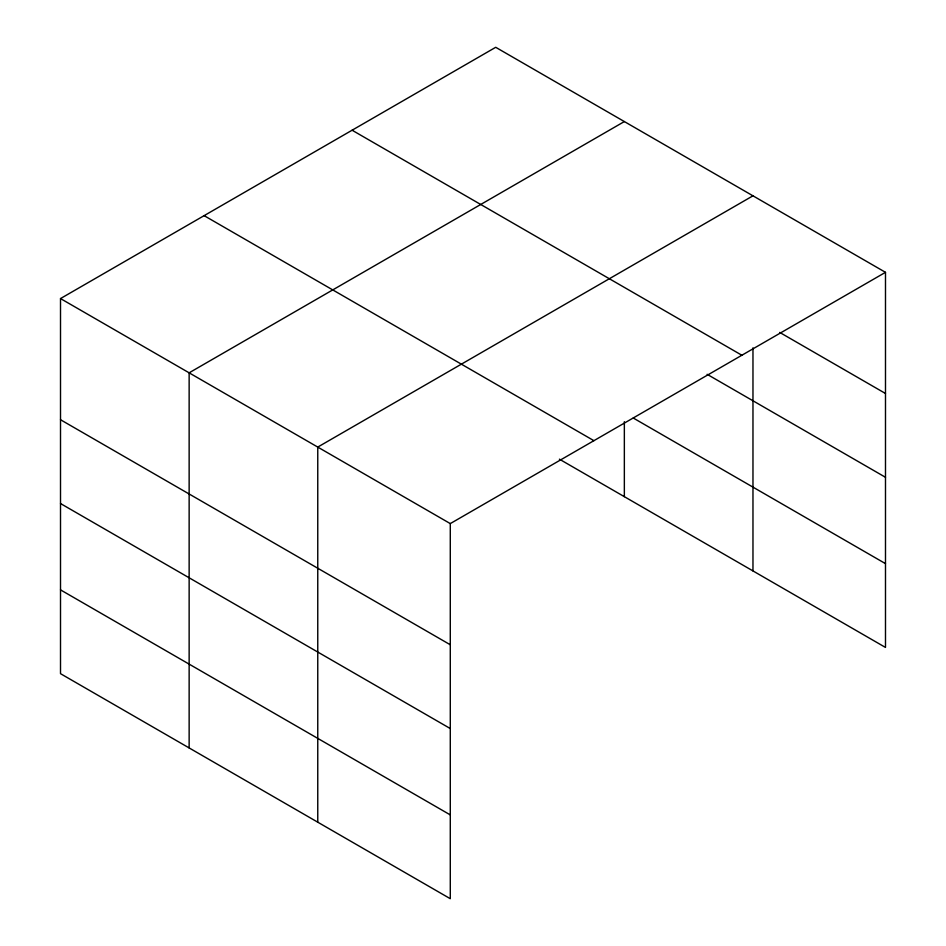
<?xml version="1.0" encoding="UTF-8"?>
<svg xmlns="http://www.w3.org/2000/svg" width="946" height="946" viewBox="0 0 946 946"><rect width="100%" height="100%" fill="white"/><g stroke="black" fill="none" stroke-linecap="round" stroke-linejoin="round"><path stroke-width="1.42" d="M885.491 272.33L495.716 47.3L60.509 298.569L60.509 673.67L450.284 898.7L450.284 523.599L885.491 272.33L885.491 647.431L559.393 459.165M752.969 347.856L752.969 570.923M624.348 121.561L189.141 372.819L189.141 747.931M752.969 195.822L317.761 447.08L317.761 822.192M779.729 332.424L885.491 393.489M352.101 130.217L741.865 355.247M707.123 374.309L885.491 477.292M633.252 418.014L885.491 563.639M204.135 215.653L593.899 440.67M60.509 298.569L450.284 523.599M60.509 419.728L450.284 644.758M60.509 503.532L450.284 728.55M60.509 589.866L450.284 814.896M624.348 421.68L624.348 496.662"/></g></svg>
